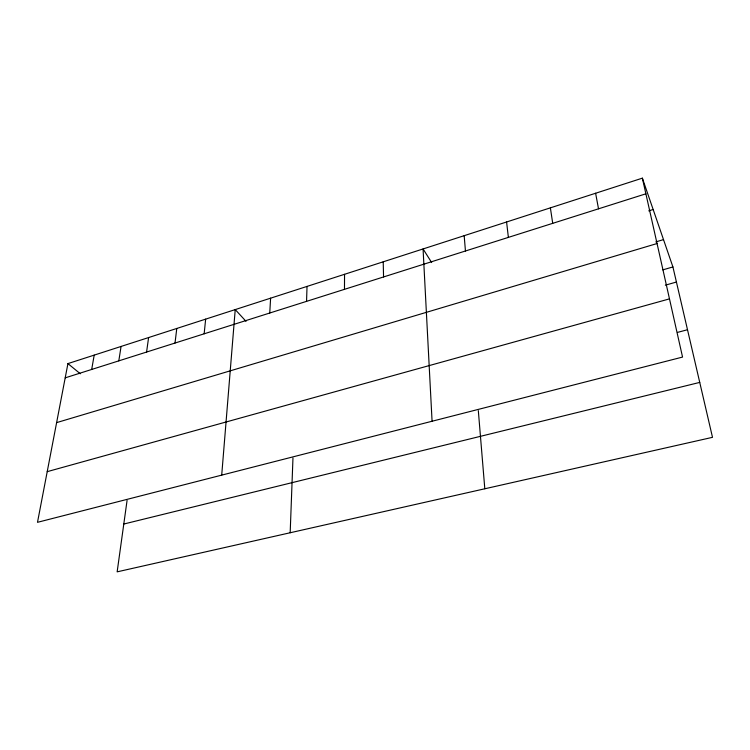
<?xml version="1.0" encoding="UTF-8"?>
<svg xmlns="http://www.w3.org/2000/svg" width="750" height="750" viewBox="0 0 750 750"><rect width="100%" height="100%" fill="white"/><g stroke="black" fill="none" stroke-linecap="round" stroke-linejoin="round"><path stroke-width="1.12" d="M344.475 289.341L344.55 274.303M306.553 301.359L307.031 286.416M290.175 532.753L292.969 458.025M269.756 313.022L270.609 298.172M221.709 475.134L235.228 309.591L246.019 321.319M204.159 333.806L205.65 319.144M175.013 343.05L176.784 328.463M127.069 500.447L117.15 571.847L712.5 437.334L672.919 266.944L642.366 178.153L67.931 363.6L37.5 522.319L682.556 357.075L642.366 178.153M146.578 352.059L148.603 337.556M118.809 360.863L121.078 346.444M91.688 369.45L94.2 355.125M65.203 377.85L645.881 193.809M648.722 210.862L653.147 209.484M655.819 241.913L663.516 239.606M56.616 422.625L657.056 243.534M662.803 269.869L672.919 266.944M665.334 285.178L676.425 282.037M47.212 471.656L669.478 298.875M677.409 332.419L687.506 329.738M123.797 524.034L699.741 382.406M67.931 363.6L80.325 373.781M431.663 262.538L423.066 248.953L432.075 421.238M595.613 193.247L598.519 208.828M550.378 207.844L552.712 223.341M506.588 221.991L508.378 237.394M464.175 235.678L465.45 250.997M478.322 410.625L484.809 488.775M383.212 261.816L383.559 276.956"/></g></svg>
